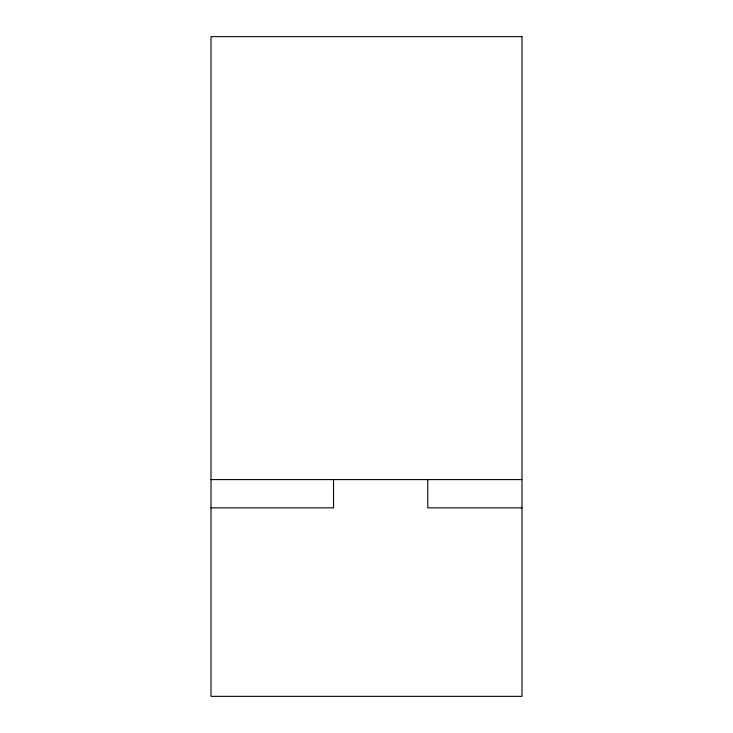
<?xml version="1.0" encoding="UTF-8"?>
<svg xmlns="http://www.w3.org/2000/svg" width="733" height="733" viewBox="0 0 733 733"><rect width="100%" height="100%" fill="white"/><g stroke="black" fill="none" stroke-linecap="round" stroke-linejoin="round"><path stroke-width="1.1" d="M211.003 479.593L521.997 479.593M211.003 507.868L333.515 507.868L333.515 479.593M521.997 507.868L427.76 507.868L427.76 479.593M521.997 36.65L211.003 36.65L211.003 696.35L521.997 696.35L521.997 36.65"/></g></svg>
